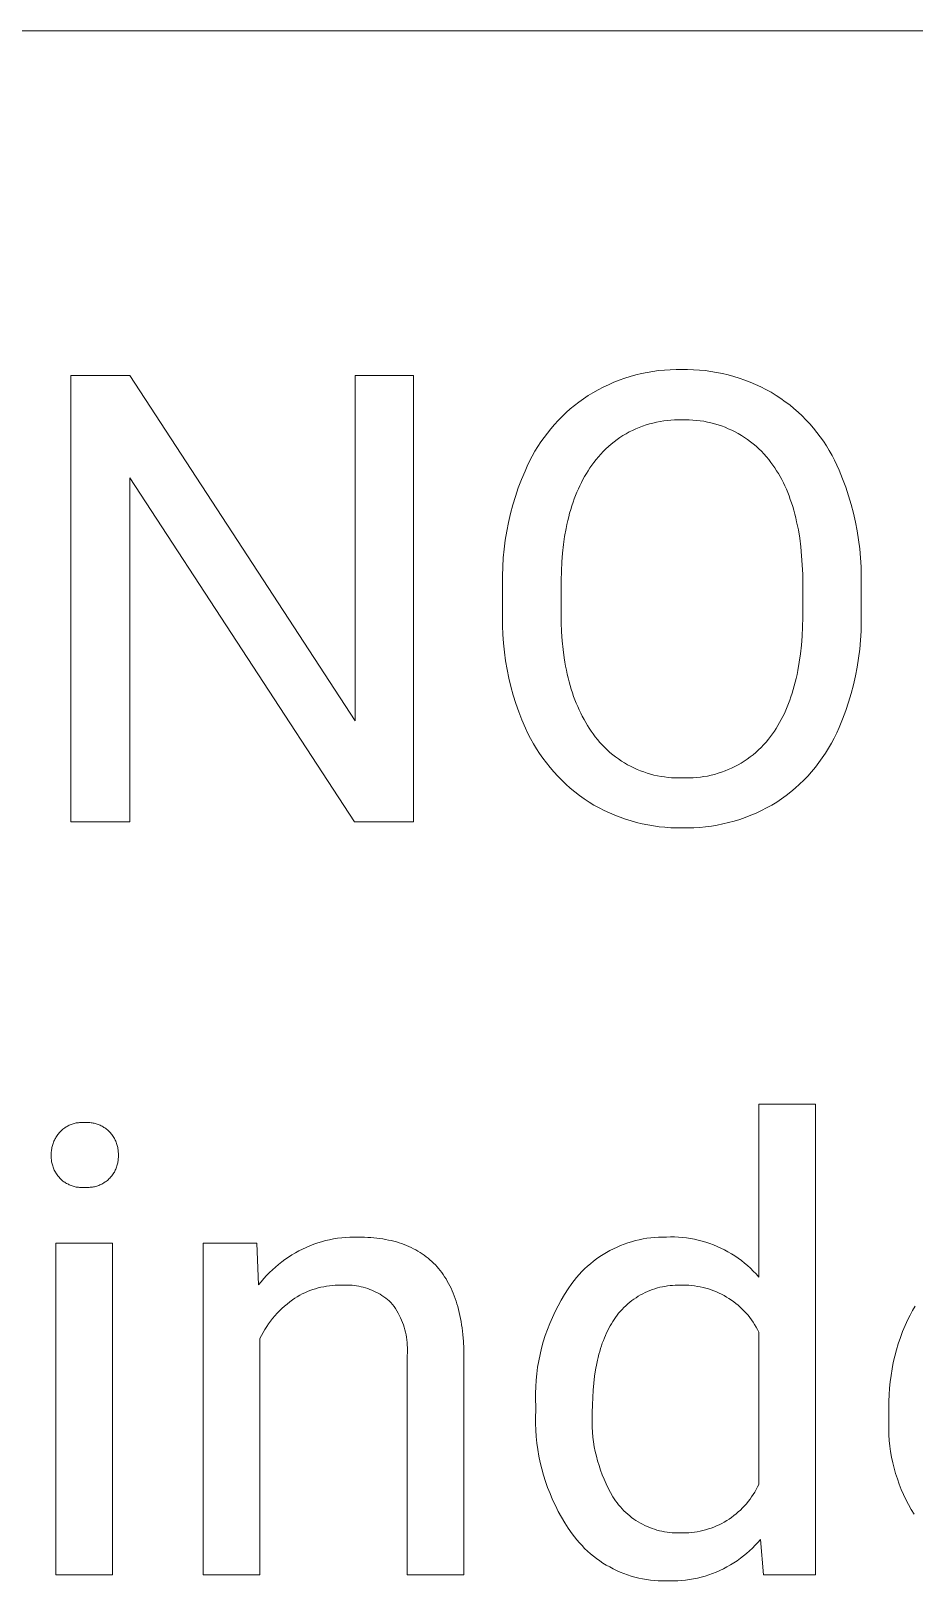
# Model space of a CAD drawing. Header units: millimetres. Extents: x -987 to 2591, y -102 to 2398.
# Drawn here: x 1548.2 to 1615.3, y 180.4 to 298.1 of the extents above; entities that cross this region are included whole.
import ezdxf

# ---------------------------------------------------------------- set-up
doc = ezdxf.new("R2010")
doc.units = ezdxf.units.MM
doc.header["$MEASUREMENT"] = 0
doc.layers.add('Domyślny', color=7, linetype='Continuous', true_color=0x000000)

msp = doc.modelspace()

# ---------------------------------------------------------------- linework, layer by layer
at = {"layer": 'Domyślny', "color": 18, "lineweight": 15, "true_color": 0x000000}
for p, q in [((2587.3, 298.15), (1238.65, 298.15)), ((1551.21, 238.1), (1551.21, 271.98)), ((1551.21, 271.98), (1555.7, 271.98)), ((1555.7, 271.98), (1572.81, 245.76)), ((1572.81, 245.76), (1572.81, 271.98)), ((1572.81, 271.98), (1577.25, 271.98)), ((1577.25, 271.98), (1577.25, 238.1)), ((1593.28, 271.78), (1593.7, 271.91)), ((1593.7, 271.91), (1594.13, 272.03)), ((1594.13, 272.03), (1594.56, 272.13)), ((1594.56, 272.13), (1594.99, 272.22)), ((1594.99, 272.22), (1595.42, 272.3)), ((1595.42, 272.3), (1595.86, 272.36)), ((1595.86, 272.36), (1596.3, 272.4)), ((1596.3, 272.4), (1596.74, 272.43)), ((1596.74, 272.43), (1597.18, 272.45)), ((1597.18, 272.45), (1597.62, 272.45)), ((1597.62, 272.45), (1598.06, 272.45)), ((1598.06, 272.45), (1598.51, 272.43)), ((1598.51, 272.43), (1598.95, 272.4)), ((1598.95, 272.4), (1599.39, 272.36)), ((1599.39, 272.36), (1599.83, 272.3)), ((1599.83, 272.3), (1600.26, 272.22)), ((1600.26, 272.22), (1600.7, 272.14)), ((1600.7, 272.14), (1601.13, 272.03)), ((1601.13, 272.03), (1601.56, 271.92)), ((1601.56, 271.92), (1601.98, 271.78)), ((1590.87, 270.68), (1591.26, 270.9)), ((1591.26, 270.9), (1591.65, 271.1)), ((1591.65, 271.1), (1592.05, 271.29)), ((1592.05, 271.29), (1592.46, 271.47)), ((1592.46, 271.47), (1592.87, 271.63)), ((1592.87, 271.63), (1593.28, 271.78)), ((1601.98, 271.78), (1602.4, 271.64)), ((1602.4, 271.64), (1602.81, 271.48)), ((1602.81, 271.48), (1603.22, 271.31)), ((1603.22, 271.31), (1603.62, 271.12)), ((1603.62, 271.12), (1604.01, 270.92)), ((1604.01, 270.92), (1604.4, 270.71)), ((1589.15, 269.45), (1589.47, 269.72)), ((1589.47, 269.72), (1589.81, 269.97)), ((1589.81, 269.97), (1590.15, 270.22)), ((1590.15, 270.22), (1590.5, 270.46)), ((1590.5, 270.46), (1590.87, 270.68)), ((1604.4, 270.71), (1604.78, 270.48)), ((1604.78, 270.48), (1605.13, 270.25)), ((1605.13, 270.25), (1605.47, 270)), ((1605.47, 270), (1605.81, 269.75)), ((1605.81, 269.75), (1606.13, 269.48)), ((1587.95, 268.27), (1588.23, 268.58)), ((1588.23, 268.58), (1588.53, 268.88)), ((1588.53, 268.88), (1588.84, 269.17)), ((1588.84, 269.17), (1589.15, 269.45)), ((1595.43, 268.38), (1595.17, 268.31)), ((1595.7, 268.45), (1595.43, 268.38)), ((1595.97, 268.5), (1595.7, 268.45)), ((1596.25, 268.54), (1595.97, 268.5)), ((1596.52, 268.57), (1596.25, 268.54)), ((1596.79, 268.6), (1596.52, 268.57)), ((1597.07, 268.61), (1596.79, 268.6)), ((1597.35, 268.61), (1597.07, 268.61)), ((1597.62, 268.61), (1597.35, 268.61)), ((1597.9, 268.62), (1597.62, 268.61)), ((1598.18, 268.61), (1597.9, 268.62)), ((1598.46, 268.6), (1598.18, 268.61)), ((1598.73, 268.58), (1598.46, 268.6)), ((1599.01, 268.55), (1598.73, 268.58)), ((1599.29, 268.51), (1599.01, 268.55)), ((1599.56, 268.45), (1599.29, 268.51)), ((1599.83, 268.39), (1599.56, 268.45)), ((1600.1, 268.32), (1599.83, 268.39)), ((1606.13, 269.48), (1606.45, 269.21)), ((1606.45, 269.21), (1606.75, 268.92)), ((1606.75, 268.92), (1607.05, 268.62)), ((1607.05, 268.62), (1607.33, 268.31)), ((1586.91, 266.94), (1587.16, 267.29)), ((1587.16, 267.29), (1587.41, 267.62)), ((1587.41, 267.62), (1587.67, 267.95)), ((1587.67, 267.95), (1587.95, 268.27)), ((1592.92, 267.28), (1592.7, 267.12)), ((1593.15, 267.43), (1592.92, 267.28)), ((1593.39, 267.57), (1593.15, 267.43)), ((1593.63, 267.7), (1593.39, 267.57)), ((1593.88, 267.82), (1593.63, 267.7)), ((1594.13, 267.94), (1593.88, 267.82)), ((1594.38, 268.05), (1594.13, 267.94)), ((1594.64, 268.14), (1594.38, 268.05)), ((1594.9, 268.23), (1594.64, 268.14)), ((1595.17, 268.31), (1594.9, 268.23)), ((1600.37, 268.25), (1600.1, 268.32)), ((1600.63, 268.16), (1600.37, 268.25)), ((1600.9, 268.06), (1600.63, 268.16)), ((1601.15, 267.95), (1600.9, 268.06)), ((1601.41, 267.84), (1601.15, 267.95)), ((1601.66, 267.71), (1601.41, 267.84)), ((1601.9, 267.58), (1601.66, 267.71)), ((1602.14, 267.44), (1601.9, 267.58)), ((1602.38, 267.29), (1602.14, 267.44)), ((1602.61, 267.13), (1602.38, 267.29)), ((1607.33, 268.31), (1607.61, 268)), ((1607.61, 268), (1607.87, 267.67)), ((1607.87, 267.67), (1608.13, 267.34)), ((1608.13, 267.34), (1608.37, 266.99)), ((1586.26, 265.86), (1586.46, 266.23)), ((1586.46, 266.23), (1586.68, 266.59)), ((1586.68, 266.59), (1586.91, 266.94)), ((1591.46, 266.02), (1591.28, 265.81)), ((1591.65, 266.22), (1591.46, 266.02)), ((1591.85, 266.42), (1591.65, 266.22)), ((1592.05, 266.6), (1591.85, 266.42)), ((1592.26, 266.78), (1592.05, 266.6)), ((1592.47, 266.95), (1592.26, 266.78)), ((1592.7, 267.12), (1592.47, 266.95)), ((1602.83, 266.96), (1602.61, 267.13)), ((1603.05, 266.79), (1602.83, 266.96)), ((1603.26, 266.61), (1603.05, 266.79)), ((1603.47, 266.42), (1603.26, 266.61)), ((1603.66, 266.23), (1603.47, 266.42)), ((1603.86, 266.03), (1603.66, 266.23)), ((1604.04, 265.82), (1603.86, 266.03)), ((1608.37, 266.99), (1608.6, 266.64)), ((1608.6, 266.64), (1608.82, 266.28)), ((1608.82, 266.28), (1609.03, 265.92)), ((1585.71, 264.73), (1585.88, 265.11)), ((1585.88, 265.11), (1586.06, 265.49)), ((1586.06, 265.49), (1586.26, 265.86)), ((1590.64, 264.97), (1590.5, 264.76)), ((1590.79, 265.18), (1590.64, 264.97)), ((1590.94, 265.38), (1590.79, 265.18)), ((1591.11, 265.6), (1590.94, 265.38)), ((1591.28, 265.81), (1591.11, 265.6)), ((1604.22, 265.6), (1604.04, 265.82)), ((1604.39, 265.38), (1604.22, 265.6)), ((1604.54, 265.18), (1604.39, 265.38)), ((1604.68, 264.97), (1604.54, 265.18)), ((1604.82, 264.76), (1604.68, 264.97)), ((1609.03, 265.92), (1609.22, 265.55)), ((1609.22, 265.55), (1609.4, 265.17)), ((1609.4, 265.17), (1609.57, 264.79)), ((1572.76, 238.1), (1555.7, 264.21)), ((1555.7, 264.21), (1555.7, 238.1)), ((1585.2, 263.46), (1585.45, 264.1)), ((1585.45, 264.1), (1585.71, 264.73)), ((1589.99, 263.86), (1589.87, 263.62)), ((1590.11, 264.09), (1589.99, 263.86)), ((1590.24, 264.32), (1590.11, 264.09)), ((1590.37, 264.54), (1590.24, 264.32)), ((1590.5, 264.76), (1590.37, 264.54)), ((1604.95, 264.54), (1604.82, 264.76)), ((1605.08, 264.31), (1604.95, 264.54)), ((1605.21, 264.08), (1605.08, 264.31)), ((1605.33, 263.84), (1605.21, 264.08)), ((1605.44, 263.6), (1605.33, 263.84)), ((1609.57, 264.79), (1609.83, 264.15)), ((1609.83, 264.15), (1610.07, 263.51)), ((1584.79, 262.16), (1584.99, 262.81)), ((1584.99, 262.81), (1585.2, 263.46)), ((1589.45, 262.62), (1589.36, 262.36)), ((1589.55, 262.88), (1589.45, 262.62)), ((1589.65, 263.13), (1589.55, 262.88)), ((1589.76, 263.38), (1589.65, 263.13)), ((1589.87, 263.62), (1589.76, 263.38)), ((1605.56, 263.35), (1605.44, 263.6)), ((1605.66, 263.1), (1605.56, 263.35)), ((1605.76, 262.84), (1605.66, 263.1)), ((1605.86, 262.58), (1605.76, 262.84)), ((1605.95, 262.31), (1605.86, 262.58)), ((1610.07, 263.51), (1610.28, 262.85)), ((1610.28, 262.85), (1610.48, 262.2)), ((1584.46, 260.83), (1584.61, 261.5)), ((1584.61, 261.5), (1584.79, 262.16)), ((1589.1, 261.54), (1589.03, 261.26)), ((1589.18, 261.82), (1589.1, 261.54)), ((1589.27, 262.09), (1589.18, 261.82)), ((1589.36, 262.36), (1589.27, 262.09)), ((1606.04, 262.03), (1605.95, 262.31)), ((1606.12, 261.75), (1606.04, 262.03)), ((1606.2, 261.46), (1606.12, 261.75)), ((1606.27, 261.17), (1606.2, 261.46)), ((1610.48, 262.2), (1610.65, 261.53)), ((1610.65, 261.53), (1610.81, 260.86)), ((1584.21, 259.49), (1584.32, 260.16)), ((1584.32, 260.16), (1584.46, 260.83)), ((1588.83, 260.38), (1588.72, 259.77)), ((1588.89, 260.68), (1588.83, 260.38)), ((1588.96, 260.97), (1588.89, 260.68)), ((1589.03, 261.26), (1588.96, 260.97)), ((1606.34, 260.87), (1606.27, 261.17)), ((1606.41, 260.57), (1606.34, 260.87)), ((1606.47, 260.26), (1606.41, 260.57)), ((1606.57, 259.63), (1606.47, 260.26)), ((1610.81, 260.86), (1610.94, 260.19)), ((1610.94, 260.19), (1611.04, 259.51)), ((1584.13, 258.81), (1584.21, 259.49)), ((1588.63, 259.15), (1588.56, 258.5)), ((1588.72, 259.77), (1588.63, 259.15)), ((1606.66, 258.97), (1606.57, 259.63)), ((1606.72, 258.3), (1606.66, 258.97)), ((1611.04, 259.51), (1611.13, 258.83)), ((1584.02, 257.45), (1584.06, 258.13)), ((1584.06, 258.13), (1584.13, 258.81)), ((1588.5, 257.83), (1588.47, 257.14)), ((1588.56, 258.5), (1588.5, 257.83)), ((1606.77, 257.6), (1606.72, 258.3)), ((1611.13, 258.83), (1611.19, 258.15)), ((1611.19, 258.15), (1611.24, 257.46)), ((1584, 256.77), (1584.02, 257.45)), ((1584, 256.09), (1584, 256.77)), ((1588.47, 257.14), (1588.45, 256.43)), ((1606.8, 256.88), (1606.77, 257.6)), ((1606.81, 256.14), (1606.8, 256.88)), ((1611.24, 257.46), (1611.25, 256.77)), ((1611.25, 256.77), (1611.25, 256.09)), ((1584, 253.65), (1584, 256.09)), ((1588.45, 256.43), (1588.45, 253.94)), ((1606.81, 253.62), (1606.81, 256.14)), ((1611.25, 256.09), (1611.25, 253.94)), ((1584.01, 252.98), (1584, 253.65)), ((1588.45, 253.94), (1588.46, 253.22)), ((1588.46, 253.22), (1588.49, 252.52)), ((1606.79, 252.9), (1606.81, 253.62)), ((1611.25, 253.26), (1611.24, 252.57)), ((1611.25, 253.94), (1611.25, 253.26)), ((1584.03, 252.31), (1584.01, 252.98)), ((1584.08, 251.65), (1584.03, 252.31)), ((1588.49, 252.52), (1588.53, 251.84)), ((1606.7, 251.51), (1606.75, 252.19)), ((1606.75, 252.19), (1606.79, 252.9)), ((1611.2, 251.89), (1611.13, 251.21)), ((1611.24, 252.57), (1611.2, 251.89)), ((1584.15, 250.98), (1584.08, 251.65)), ((1584.24, 250.32), (1584.15, 250.98)), ((1588.53, 251.84), (1588.6, 251.18)), ((1588.6, 251.18), (1588.69, 250.54)), ((1606.54, 250.21), (1606.63, 250.85)), ((1606.63, 250.85), (1606.7, 251.51)), ((1611.13, 251.21), (1611.05, 250.53)), ((1584.35, 249.66), (1584.24, 250.32)), ((1584.49, 249.01), (1584.35, 249.66)), ((1588.69, 250.54), (1588.74, 250.23)), ((1588.74, 250.23), (1588.79, 249.92)), ((1588.79, 249.92), (1588.85, 249.61)), ((1588.85, 249.61), (1588.91, 249.31)), ((1606.37, 249.29), (1606.43, 249.59)), ((1606.43, 249.59), (1606.54, 250.21)), ((1610.94, 249.85), (1610.81, 249.18)), ((1611.05, 250.53), (1610.94, 249.85)), ((1584.64, 248.36), (1584.49, 249.01)), ((1584.82, 247.72), (1584.64, 248.36)), ((1588.91, 249.31), (1588.98, 249.02)), ((1588.98, 249.02), (1589.06, 248.73)), ((1589.06, 248.73), (1589.14, 248.45)), ((1589.14, 248.45), (1589.22, 248.17)), ((1606.08, 248.14), (1606.16, 248.42)), ((1606.16, 248.42), (1606.24, 248.7)), ((1606.24, 248.7), (1606.31, 248.99)), ((1606.31, 248.99), (1606.37, 249.29)), ((1610.66, 248.51), (1610.48, 247.84)), ((1610.81, 249.18), (1610.66, 248.51)), ((1585.02, 247.08), (1584.82, 247.72)), ((1589.22, 248.17), (1589.31, 247.89)), ((1589.31, 247.89), (1589.4, 247.62)), ((1589.4, 247.62), (1589.5, 247.36)), ((1589.5, 247.36), (1589.6, 247.1)), ((1605.72, 247.07), (1605.82, 247.33)), ((1605.82, 247.33), (1605.91, 247.59)), ((1605.91, 247.59), (1606, 247.86)), ((1606, 247.86), (1606.08, 248.14)), ((1610.29, 247.19), (1610.07, 246.54)), ((1610.48, 247.84), (1610.29, 247.19)), ((1585.24, 246.45), (1585.02, 247.08)), ((1585.48, 245.83), (1585.24, 246.45)), ((1589.6, 247.1), (1589.71, 246.85)), ((1589.71, 246.85), (1589.82, 246.6)), ((1589.82, 246.6), (1589.94, 246.35)), ((1589.94, 246.35), (1590.06, 246.11)), ((1590.06, 246.11), (1590.19, 245.87)), ((1605.17, 245.86), (1605.29, 246.09)), ((1605.29, 246.09), (1605.41, 246.33)), ((1605.41, 246.33), (1605.52, 246.57)), ((1605.52, 246.57), (1605.62, 246.82)), ((1605.62, 246.82), (1605.72, 247.07)), ((1610.07, 246.54), (1609.83, 245.89)), ((1585.74, 245.21), (1585.48, 245.83)), ((1585.93, 244.81), (1585.74, 245.21)), ((1590.19, 245.87), (1590.32, 245.64)), ((1590.32, 245.64), (1590.45, 245.42)), ((1590.45, 245.42), (1590.59, 245.2)), ((1590.59, 245.2), (1590.74, 244.98)), ((1590.74, 244.98), (1590.89, 244.77)), ((1604.51, 244.78), (1604.65, 244.98)), ((1604.65, 244.98), (1604.79, 245.19)), ((1604.79, 245.19), (1604.92, 245.41)), ((1604.92, 245.41), (1605.05, 245.63)), ((1605.05, 245.63), (1605.17, 245.86)), ((1609.39, 244.86), (1609.2, 244.46)), ((1609.57, 245.26), (1609.39, 244.86)), ((1609.83, 245.89), (1609.57, 245.26)), ((1586.13, 244.42), (1585.93, 244.81)), ((1586.35, 244.03), (1586.13, 244.42)), ((1586.57, 243.65), (1586.35, 244.03)), ((1586.81, 243.28), (1586.57, 243.65)), ((1590.89, 244.77), (1591.05, 244.55)), ((1591.05, 244.55), (1591.22, 244.34)), ((1591.22, 244.34), (1591.39, 244.13)), ((1591.39, 244.13), (1591.58, 243.93)), ((1591.58, 243.93), (1591.76, 243.74)), ((1591.76, 243.74), (1591.96, 243.55)), ((1603.45, 243.56), (1603.64, 243.75)), ((1603.64, 243.75), (1603.83, 243.95)), ((1603.83, 243.95), (1604.02, 244.15)), ((1604.02, 244.15), (1604.2, 244.36)), ((1604.2, 244.36), (1604.36, 244.58)), ((1604.36, 244.58), (1604.51, 244.78)), ((1608.77, 243.69), (1608.54, 243.31)), ((1608.99, 244.07), (1608.77, 243.69)), ((1609.2, 244.46), (1608.99, 244.07)), ((1587.07, 242.92), (1586.81, 243.28)), ((1587.33, 242.57), (1587.07, 242.92)), ((1587.61, 242.22), (1587.33, 242.57)), ((1591.96, 243.55), (1592.16, 243.37)), ((1592.16, 243.37), (1592.37, 243.19)), ((1592.37, 243.19), (1592.58, 243.03)), ((1592.58, 243.03), (1592.8, 242.87)), ((1592.8, 242.87), (1593.03, 242.71)), ((1593.03, 242.71), (1593.26, 242.57)), ((1593.26, 242.57), (1593.49, 242.43)), ((1601.89, 242.42), (1602.13, 242.56)), ((1602.13, 242.56), (1602.36, 242.71)), ((1602.36, 242.71), (1602.59, 242.86)), ((1602.59, 242.86), (1602.81, 243.02)), ((1602.81, 243.02), (1603.03, 243.19)), ((1603.03, 243.19), (1603.24, 243.37)), ((1603.24, 243.37), (1603.45, 243.56)), ((1608.03, 242.59), (1607.76, 242.24)), ((1608.29, 242.95), (1608.03, 242.59)), ((1608.54, 243.31), (1608.29, 242.95)), ((1587.9, 241.89), (1587.61, 242.22)), ((1588.19, 241.57), (1587.9, 241.89)), ((1588.5, 241.25), (1588.19, 241.57)), ((1593.49, 242.43), (1593.73, 242.31)), ((1593.73, 242.31), (1593.97, 242.19)), ((1593.97, 242.19), (1594.22, 242.07)), ((1594.22, 242.07), (1594.47, 241.97)), ((1594.47, 241.97), (1594.73, 241.88)), ((1594.73, 241.88), (1594.98, 241.79)), ((1594.98, 241.79), (1595.24, 241.71)), ((1595.24, 241.71), (1595.5, 241.65)), ((1595.5, 241.65), (1595.77, 241.59)), ((1595.77, 241.59), (1596.04, 241.54)), ((1596.04, 241.54), (1596.3, 241.5)), ((1596.3, 241.5), (1596.57, 241.47)), ((1596.57, 241.47), (1596.84, 241.44)), ((1596.84, 241.44), (1597.11, 241.43)), ((1597.11, 241.43), (1597.39, 241.43)), ((1597.39, 241.43), (1597.66, 241.43)), ((1597.66, 241.43), (1597.93, 241.43)), ((1597.93, 241.43), (1598.21, 241.43)), ((1598.21, 241.43), (1598.48, 241.44)), ((1598.48, 241.44), (1598.76, 241.46)), ((1598.76, 241.46), (1599.03, 241.49)), ((1599.03, 241.49), (1599.3, 241.53)), ((1599.3, 241.53), (1599.57, 241.57)), ((1599.57, 241.57), (1599.84, 241.63)), ((1599.84, 241.63), (1600.11, 241.7)), ((1600.11, 241.7), (1600.38, 241.78)), ((1600.38, 241.78), (1600.64, 241.86)), ((1600.64, 241.86), (1600.9, 241.96)), ((1600.9, 241.96), (1601.15, 242.06)), ((1601.15, 242.06), (1601.4, 242.17)), ((1601.4, 242.17), (1601.65, 242.29)), ((1601.65, 242.29), (1601.89, 242.42)), ((1607.18, 241.57), (1606.88, 241.26)), ((1607.48, 241.9), (1607.18, 241.57)), ((1607.76, 242.24), (1607.48, 241.9)), ((1588.82, 240.95), (1588.5, 241.25)), ((1589.15, 240.65), (1588.82, 240.95)), ((1589.49, 240.37), (1589.15, 240.65)), ((1589.84, 240.1), (1589.49, 240.37)), ((1605.9, 240.37), (1605.55, 240.1)), ((1606.23, 240.65), (1605.9, 240.37)), ((1606.56, 240.95), (1606.23, 240.65)), ((1606.88, 241.26), (1606.56, 240.95)), ((1590.2, 239.85), (1589.84, 240.1)), ((1590.57, 239.6), (1590.2, 239.85)), ((1590.94, 239.37), (1590.57, 239.6)), ((1591.33, 239.16), (1590.94, 239.37)), ((1591.72, 238.96), (1591.33, 239.16)), ((1592.12, 238.78), (1591.72, 238.96)), ((1603.66, 238.95), (1603.26, 238.76)), ((1604.06, 239.15), (1603.66, 238.95)), ((1604.45, 239.36), (1604.06, 239.15)), ((1604.83, 239.59), (1604.45, 239.36)), ((1605.19, 239.84), (1604.83, 239.59)), ((1605.55, 240.1), (1605.19, 239.84)), ((1555.7, 238.1), (1551.21, 238.1)), ((1577.25, 238.1), (1572.76, 238.1)), ((1592.52, 238.6), (1592.12, 238.78)), ((1592.93, 238.44), (1592.52, 238.6)), ((1593.34, 238.3), (1592.93, 238.44)), ((1593.76, 238.17), (1593.34, 238.3)), ((1594.18, 238.05), (1593.76, 238.17)), ((1594.61, 237.95), (1594.18, 238.05)), ((1595.04, 237.86), (1594.61, 237.95)), ((1595.47, 237.78), (1595.04, 237.86)), ((1595.91, 237.72), (1595.47, 237.78)), ((1599.87, 237.77), (1599.43, 237.72)), ((1600.3, 237.85), (1599.87, 237.77)), ((1600.74, 237.93), (1600.3, 237.85)), ((1601.17, 238.04), (1600.74, 237.93)), ((1601.6, 238.15), (1601.17, 238.04)), ((1602.02, 238.28), (1601.6, 238.15)), ((1602.44, 238.43), (1602.02, 238.28)), ((1602.85, 238.59), (1602.44, 238.43)), ((1603.26, 238.76), (1602.85, 238.59)), ((1596.34, 237.68), (1595.91, 237.72)), ((1596.78, 237.65), (1596.34, 237.68)), ((1597.22, 237.63), (1596.78, 237.65)), ((1597.66, 237.63), (1597.22, 237.63)), ((1598.1, 237.63), (1597.66, 237.63)), ((1598.54, 237.65), (1598.1, 237.63)), ((1598.99, 237.67), (1598.54, 237.65)), ((1599.43, 237.72), (1598.99, 237.67)), ((1603.46, 203.53), (1603.46, 216.66)), ((1603.46, 216.66), (1607.76, 216.66)), ((1607.76, 216.66), (1607.76, 180.92)), ((1550.13, 214.21), (1550.18, 214.27)), ((1550.18, 214.27), (1550.22, 214.34)), ((1550.22, 214.34), (1550.28, 214.41)), ((1550.28, 214.41), (1550.33, 214.47)), ((1550.33, 214.47), (1550.38, 214.54)), ((1550.38, 214.54), (1550.44, 214.59)), ((1550.44, 214.59), (1550.5, 214.65)), ((1550.5, 214.65), (1550.56, 214.7)), ((1550.56, 214.7), (1550.62, 214.76)), ((1550.62, 214.76), (1550.68, 214.8)), ((1550.68, 214.8), (1550.75, 214.85)), ((1550.75, 214.85), (1550.81, 214.9)), ((1550.81, 214.9), (1550.88, 214.94)), ((1550.88, 214.94), (1550.95, 214.98)), ((1550.95, 214.98), (1551.02, 215.02)), ((1551.02, 215.02), (1551.1, 215.05)), ((1551.1, 215.05), (1551.17, 215.08)), ((1551.17, 215.08), (1551.24, 215.12)), ((1551.24, 215.12), (1551.32, 215.14)), ((1551.32, 215.14), (1551.39, 215.17)), ((1551.39, 215.17), (1551.47, 215.19)), ((1551.47, 215.19), (1551.55, 215.21)), ((1551.55, 215.21), (1551.63, 215.23)), ((1551.63, 215.23), (1551.71, 215.24)), ((1551.71, 215.24), (1551.79, 215.25)), ((1551.79, 215.25), (1551.87, 215.26)), ((1551.87, 215.26), (1551.95, 215.27)), ((1551.95, 215.27), (1552.03, 215.27)), ((1552.03, 215.27), (1552.11, 215.27)), ((1552.11, 215.27), (1552.19, 215.27)), ((1552.19, 215.27), (1552.27, 215.26)), ((1552.27, 215.26), (1552.35, 215.27)), ((1552.35, 215.27), (1552.43, 215.27)), ((1552.43, 215.27), (1552.51, 215.27)), ((1552.51, 215.27), (1552.59, 215.27)), ((1552.59, 215.27), (1552.67, 215.26)), ((1552.67, 215.26), (1552.75, 215.25)), ((1552.75, 215.25), (1552.83, 215.24)), ((1552.83, 215.24), (1552.91, 215.22)), ((1552.91, 215.22), (1552.99, 215.21)), ((1552.99, 215.21), (1553.07, 215.19)), ((1553.07, 215.19), (1553.15, 215.16)), ((1553.15, 215.16), (1553.22, 215.14)), ((1553.22, 215.14), (1553.3, 215.11)), ((1553.3, 215.11), (1553.38, 215.08)), ((1553.38, 215.08), (1553.45, 215.05)), ((1553.45, 215.05), (1553.52, 215.01)), ((1553.52, 215.01), (1553.6, 214.98)), ((1553.6, 214.98), (1553.67, 214.94)), ((1553.67, 214.94), (1553.73, 214.89)), ((1553.73, 214.89), (1553.8, 214.85)), ((1553.8, 214.85), (1553.87, 214.8)), ((1553.87, 214.8), (1553.93, 214.75)), ((1553.93, 214.75), (1554, 214.7)), ((1554, 214.7), (1554.06, 214.65)), ((1554.06, 214.65), (1554.12, 214.59)), ((1554.12, 214.59), (1554.17, 214.54)), ((1554.17, 214.54), (1554.23, 214.47)), ((1554.23, 214.47), (1554.28, 214.41)), ((1554.28, 214.41), (1554.33, 214.34)), ((1554.33, 214.34), (1554.38, 214.27)), ((1554.38, 214.27), (1554.43, 214.21)), ((1549.73, 213.02), (1549.74, 213.11)), ((1549.74, 213.11), (1549.75, 213.19)), ((1549.75, 213.19), (1549.77, 213.27)), ((1549.77, 213.27), (1549.78, 213.36)), ((1549.78, 213.36), (1549.8, 213.44)), ((1549.8, 213.44), (1549.82, 213.52)), ((1549.82, 213.52), (1549.84, 213.6)), ((1549.84, 213.6), (1549.87, 213.68)), ((1549.87, 213.68), (1549.9, 213.76)), ((1549.9, 213.76), (1549.93, 213.84)), ((1549.93, 213.84), (1549.97, 213.91)), ((1549.97, 213.91), (1550, 213.99)), ((1550, 213.99), (1550.04, 214.06)), ((1550.04, 214.06), (1550.08, 214.13)), ((1550.08, 214.13), (1550.13, 214.21)), ((1554.43, 214.21), (1554.47, 214.13)), ((1554.47, 214.13), (1554.52, 214.06)), ((1554.52, 214.06), (1554.55, 213.99)), ((1554.55, 213.99), (1554.59, 213.91)), ((1554.59, 213.91), (1554.63, 213.84)), ((1554.63, 213.84), (1554.66, 213.76)), ((1554.66, 213.76), (1554.69, 213.68)), ((1554.69, 213.68), (1554.71, 213.6)), ((1554.71, 213.6), (1554.74, 213.52)), ((1554.74, 213.52), (1554.76, 213.44)), ((1554.76, 213.44), (1554.78, 213.36)), ((1554.78, 213.36), (1554.79, 213.27)), ((1554.79, 213.27), (1554.81, 213.19)), ((1554.81, 213.19), (1554.82, 213.11)), ((1554.82, 213.11), (1554.82, 213.02)), ((1549.73, 212.94), (1549.73, 213.02)), ((1549.73, 212.86), (1549.73, 212.94)), ((1549.73, 212.77), (1549.73, 212.86)), ((1549.73, 212.69), (1549.73, 212.77)), ((1549.73, 212.61), (1549.73, 212.69)), ((1549.73, 212.52), (1549.73, 212.61)), ((1549.74, 212.44), (1549.73, 212.52)), ((1549.75, 212.36), (1549.74, 212.44)), ((1549.76, 212.28), (1549.75, 212.36)), ((1549.78, 212.2), (1549.76, 212.28)), ((1549.8, 212.12), (1549.78, 212.2)), ((1549.82, 212.04), (1549.8, 212.12)), ((1549.84, 211.96), (1549.82, 212.04)), ((1549.87, 211.88), (1549.84, 211.96)), ((1549.9, 211.8), (1549.87, 211.88)), ((1554.69, 211.88), (1554.66, 211.8)), ((1554.72, 211.96), (1554.69, 211.88)), ((1554.74, 212.04), (1554.72, 211.96)), ((1554.76, 212.12), (1554.74, 212.04)), ((1554.78, 212.2), (1554.76, 212.12)), ((1554.79, 212.28), (1554.78, 212.2)), ((1554.81, 212.36), (1554.79, 212.28)), ((1554.82, 212.44), (1554.81, 212.36)), ((1554.82, 213.02), (1554.83, 212.94)), ((1554.83, 212.61), (1554.82, 212.52)), ((1554.82, 212.52), (1554.82, 212.44)), ((1554.83, 212.94), (1554.83, 212.86)), ((1554.83, 212.86), (1554.83, 212.77)), ((1554.83, 212.77), (1554.83, 212.69)), ((1554.83, 212.69), (1554.83, 212.61)), ((1549.93, 211.72), (1549.9, 211.8)), ((1549.96, 211.65), (1549.93, 211.72)), ((1550, 211.57), (1549.96, 211.65)), ((1550.04, 211.5), (1550, 211.57)), ((1550.08, 211.43), (1550.04, 211.5)), ((1550.13, 211.36), (1550.08, 211.43)), ((1550.17, 211.29), (1550.13, 211.36)), ((1550.22, 211.22), (1550.17, 211.29)), ((1550.28, 211.16), (1550.22, 211.22)), ((1550.33, 211.1), (1550.28, 211.16)), ((1550.38, 211.03), (1550.33, 211.1)), ((1550.44, 210.98), (1550.38, 211.03)), ((1550.5, 210.92), (1550.44, 210.98)), ((1550.56, 210.87), (1550.5, 210.92)), ((1550.62, 210.82), (1550.56, 210.87)), ((1550.69, 210.77), (1550.62, 210.82)), ((1550.75, 210.73), (1550.69, 210.77)), ((1550.82, 210.68), (1550.75, 210.73)), ((1553.78, 210.72), (1553.71, 210.67)), ((1553.85, 210.77), (1553.78, 210.72)), ((1553.92, 210.81), (1553.85, 210.77)), ((1553.99, 210.87), (1553.92, 210.81)), ((1554.05, 210.92), (1553.99, 210.87)), ((1554.11, 210.98), (1554.05, 210.92)), ((1554.17, 211.03), (1554.11, 210.98)), ((1554.23, 211.1), (1554.17, 211.03)), ((1554.28, 211.16), (1554.23, 211.1)), ((1554.33, 211.22), (1554.28, 211.16)), ((1554.38, 211.29), (1554.33, 211.22)), ((1554.43, 211.36), (1554.38, 211.29)), ((1554.48, 211.43), (1554.43, 211.36)), ((1554.52, 211.5), (1554.48, 211.43)), ((1554.56, 211.57), (1554.52, 211.5)), ((1554.59, 211.65), (1554.56, 211.57)), ((1554.63, 211.72), (1554.59, 211.65)), ((1554.66, 211.8), (1554.63, 211.72)), ((1550.89, 210.64), (1550.82, 210.68)), ((1550.96, 210.6), (1550.89, 210.64)), ((1551.03, 210.57), (1550.96, 210.6)), ((1551.1, 210.53), (1551.03, 210.57)), ((1551.17, 210.5), (1551.1, 210.53)), ((1551.25, 210.47), (1551.17, 210.5)), ((1551.32, 210.45), (1551.25, 210.47)), ((1551.4, 210.42), (1551.32, 210.45)), ((1551.48, 210.4), (1551.4, 210.42)), ((1551.55, 210.38), (1551.48, 210.4)), ((1551.63, 210.36), (1551.55, 210.38)), ((1551.71, 210.35), (1551.63, 210.36)), ((1551.79, 210.34), (1551.71, 210.35)), ((1551.87, 210.33), (1551.79, 210.34)), ((1551.95, 210.33), (1551.87, 210.33)), ((1552.03, 210.32), (1551.95, 210.33)), ((1552.11, 210.32), (1552.03, 210.32)), ((1552.19, 210.33), (1552.11, 210.32)), ((1552.27, 210.33), (1552.19, 210.33)), ((1552.35, 210.33), (1552.27, 210.33)), ((1552.43, 210.32), (1552.35, 210.33)), ((1552.52, 210.33), (1552.43, 210.32)), ((1552.6, 210.33), (1552.52, 210.33)), ((1552.69, 210.34), (1552.6, 210.33)), ((1552.77, 210.34), (1552.69, 210.34)), ((1552.85, 210.36), (1552.77, 210.34)), ((1552.93, 210.37), (1552.85, 210.36)), ((1553.02, 210.39), (1552.93, 210.37)), ((1553.1, 210.41), (1553.02, 210.39)), ((1553.18, 210.43), (1553.1, 210.41)), ((1553.26, 210.46), (1553.18, 210.43)), ((1553.34, 210.49), (1553.26, 210.46)), ((1553.41, 210.52), (1553.34, 210.49)), ((1553.49, 210.56), (1553.41, 210.52)), ((1553.57, 210.59), (1553.49, 210.56)), ((1553.64, 210.63), (1553.57, 210.59)), ((1553.71, 210.67), (1553.64, 210.63)), ((1550.08, 180.92), (1550.08, 206.09)), ((1550.08, 206.09), (1554.38, 206.09)), ((1554.38, 206.09), (1554.38, 180.92)), ((1561.27, 180.92), (1561.27, 206.1)), ((1561.27, 206.1), (1565.34, 206.1)), ((1565.34, 206.1), (1565.48, 202.93)), ((1569.38, 205.91), (1569.67, 206.02)), ((1569.67, 206.02), (1569.97, 206.12)), ((1569.97, 206.12), (1570.26, 206.21)), ((1570.26, 206.21), (1570.56, 206.29)), ((1570.56, 206.29), (1570.87, 206.36)), ((1570.87, 206.36), (1571.17, 206.42)), ((1571.17, 206.42), (1571.48, 206.47)), ((1571.48, 206.47), (1571.79, 206.51)), ((1571.79, 206.51), (1572.09, 206.54)), ((1572.09, 206.54), (1572.4, 206.56)), ((1572.4, 206.56), (1572.72, 206.56)), ((1572.72, 206.56), (1573.03, 206.56)), ((1573.03, 206.56), (1573.27, 206.56)), ((1573.27, 206.56), (1573.52, 206.55)), ((1573.52, 206.55), (1573.76, 206.54)), ((1573.76, 206.54), (1573.99, 206.53)), ((1573.99, 206.53), (1574.23, 206.51)), ((1574.23, 206.51), (1574.45, 206.48)), ((1574.45, 206.48), (1574.68, 206.45)), ((1574.68, 206.45), (1574.9, 206.42)), ((1574.9, 206.42), (1575.11, 206.38)), ((1575.11, 206.38), (1575.33, 206.34)), ((1575.33, 206.34), (1575.54, 206.29)), ((1575.54, 206.29), (1575.74, 206.24)), ((1575.74, 206.24), (1575.94, 206.19)), ((1575.94, 206.19), (1576.14, 206.13)), ((1576.14, 206.13), (1576.33, 206.07)), ((1576.33, 206.07), (1576.52, 206)), ((1576.52, 206), (1576.71, 205.93)), ((1592.97, 205.92), (1593.25, 206.03)), ((1593.25, 206.03), (1593.53, 206.12)), ((1593.53, 206.12), (1593.81, 206.21)), ((1593.81, 206.21), (1594.1, 206.29)), ((1594.1, 206.29), (1594.39, 206.36)), ((1594.39, 206.36), (1594.68, 206.42)), ((1594.68, 206.42), (1594.97, 206.47)), ((1594.97, 206.47), (1595.27, 206.51)), ((1595.27, 206.51), (1595.56, 206.53)), ((1595.56, 206.53), (1595.86, 206.55)), ((1595.86, 206.55), (1596.16, 206.56)), ((1596.16, 206.56), (1596.46, 206.56)), ((1596.46, 206.56), (1596.76, 206.57)), ((1596.76, 206.57), (1597.06, 206.57)), ((1597.06, 206.57), (1597.37, 206.55)), ((1597.37, 206.55), (1597.67, 206.53)), ((1597.67, 206.53), (1597.97, 206.5)), ((1597.97, 206.5), (1598.27, 206.45)), ((1598.27, 206.45), (1598.57, 206.4)), ((1598.57, 206.4), (1598.87, 206.33)), ((1598.87, 206.33), (1599.16, 206.26)), ((1599.16, 206.26), (1599.45, 206.17)), ((1599.45, 206.17), (1599.74, 206.08)), ((1599.74, 206.08), (1600.03, 205.97)), ((1567.23, 204.68), (1567.48, 204.87)), ((1567.48, 204.87), (1567.74, 205.04)), ((1567.74, 205.04), (1568, 205.21)), ((1568, 205.21), (1568.27, 205.37)), ((1568.27, 205.37), (1568.54, 205.52)), ((1568.54, 205.52), (1568.82, 205.65)), ((1568.82, 205.65), (1569.1, 205.78)), ((1569.1, 205.78), (1569.38, 205.91)), ((1576.71, 205.93), (1576.89, 205.85)), ((1576.89, 205.85), (1577.07, 205.77)), ((1577.07, 205.77), (1577.24, 205.68)), ((1577.24, 205.68), (1577.41, 205.59)), ((1577.41, 205.59), (1577.58, 205.5)), ((1577.58, 205.5), (1577.74, 205.4)), ((1577.74, 205.4), (1577.9, 205.29)), ((1577.9, 205.29), (1578.05, 205.19)), ((1578.05, 205.19), (1578.2, 205.07)), ((1578.2, 205.07), (1578.35, 204.96)), ((1578.35, 204.96), (1578.49, 204.84)), ((1578.49, 204.84), (1578.63, 204.71)), ((1590.92, 204.73), (1591.15, 204.91)), ((1591.15, 204.91), (1591.4, 205.08)), ((1591.4, 205.08), (1591.65, 205.24)), ((1591.65, 205.24), (1591.9, 205.4)), ((1591.9, 205.4), (1592.16, 205.54)), ((1592.16, 205.54), (1592.43, 205.68)), ((1592.43, 205.68), (1592.7, 205.8)), ((1592.7, 205.8), (1592.97, 205.92)), ((1600.03, 205.97), (1600.31, 205.85)), ((1600.31, 205.85), (1600.58, 205.73)), ((1600.58, 205.73), (1600.86, 205.59)), ((1600.86, 205.59), (1601.12, 205.45)), ((1601.12, 205.45), (1601.39, 205.3)), ((1601.39, 205.3), (1601.64, 205.13)), ((1601.64, 205.13), (1601.89, 204.96)), ((1601.89, 204.96), (1602.14, 204.78)), ((1565.88, 203.41), (1566.08, 203.64)), ((1566.08, 203.64), (1566.3, 203.86)), ((1566.3, 203.86), (1566.52, 204.08)), ((1566.52, 204.08), (1566.75, 204.29)), ((1566.75, 204.29), (1566.99, 204.49)), ((1566.99, 204.49), (1567.23, 204.68)), ((1578.63, 204.71), (1578.77, 204.58)), ((1578.77, 204.58), (1578.9, 204.45)), ((1578.9, 204.45), (1579.03, 204.31)), ((1579.03, 204.31), (1579.15, 204.17)), ((1579.15, 204.17), (1579.27, 204.02)), ((1579.27, 204.02), (1579.38, 203.87)), ((1579.38, 203.87), (1579.5, 203.71)), ((1579.5, 203.71), (1579.6, 203.55)), ((1589.63, 203.5), (1589.83, 203.72)), ((1589.83, 203.72), (1590.03, 203.94)), ((1590.03, 203.94), (1590.24, 204.15)), ((1590.24, 204.15), (1590.46, 204.35)), ((1590.46, 204.35), (1590.68, 204.54)), ((1590.68, 204.54), (1590.92, 204.73)), ((1602.14, 204.78), (1602.38, 204.59)), ((1602.38, 204.59), (1602.61, 204.4)), ((1602.61, 204.4), (1602.83, 204.19)), ((1602.83, 204.19), (1603.05, 203.98)), ((1603.05, 203.98), (1603.26, 203.76)), ((1603.26, 203.76), (1603.46, 203.53)), ((1565.48, 202.93), (1565.68, 203.17)), ((1565.68, 203.17), (1565.88, 203.41)), ((1569.38, 202.5), (1569.18, 202.42)), ((1569.59, 202.57), (1569.38, 202.5)), ((1569.79, 202.64), (1569.59, 202.57)), ((1570, 202.7), (1569.79, 202.64)), ((1570.21, 202.75), (1570, 202.7)), ((1570.42, 202.79), (1570.21, 202.75)), ((1570.64, 202.83), (1570.42, 202.79)), ((1570.85, 202.86), (1570.64, 202.83)), ((1571.07, 202.88), (1570.85, 202.86)), ((1571.28, 202.9), (1571.07, 202.88)), ((1571.5, 202.9), (1571.28, 202.9)), ((1571.72, 202.9), (1571.5, 202.9)), ((1571.89, 202.91), (1571.72, 202.9)), ((1572.06, 202.92), (1571.89, 202.91)), ((1572.23, 202.92), (1572.06, 202.92)), ((1572.41, 202.91), (1572.23, 202.92)), ((1572.58, 202.9), (1572.41, 202.91)), ((1572.75, 202.88), (1572.58, 202.9)), ((1572.92, 202.86), (1572.75, 202.88)), ((1573.09, 202.83), (1572.92, 202.86)), ((1573.26, 202.79), (1573.09, 202.83)), ((1573.43, 202.75), (1573.26, 202.79)), ((1573.59, 202.7), (1573.43, 202.75)), ((1573.76, 202.65), (1573.59, 202.7)), ((1573.92, 202.59), (1573.76, 202.65)), ((1574.08, 202.53), (1573.92, 202.59)), ((1574.24, 202.46), (1574.08, 202.53)), ((1574.39, 202.38), (1574.24, 202.46)), ((1579.6, 203.55), (1579.71, 203.39)), ((1579.71, 203.39), (1579.81, 203.22)), ((1579.81, 203.22), (1579.91, 203.04)), ((1579.91, 203.04), (1580, 202.86)), ((1580, 202.86), (1580.09, 202.68)), ((1580.09, 202.68), (1580.17, 202.49)), ((1580.17, 202.49), (1580.25, 202.3)), ((1588.71, 202.21), (1588.98, 202.63)), ((1588.98, 202.63), (1589.26, 203.03)), ((1589.26, 203.03), (1589.44, 203.27)), ((1589.44, 203.27), (1589.63, 203.5)), ((1595.19, 202.51), (1595.01, 202.43)), ((1595.38, 202.58), (1595.19, 202.51)), ((1595.57, 202.64), (1595.38, 202.58)), ((1595.76, 202.7), (1595.57, 202.64)), ((1595.95, 202.75), (1595.76, 202.7)), ((1596.14, 202.79), (1595.95, 202.75)), ((1596.33, 202.82), (1596.14, 202.79)), ((1596.53, 202.85), (1596.33, 202.82)), ((1596.73, 202.88), (1596.53, 202.85)), ((1596.92, 202.89), (1596.73, 202.88)), ((1597.12, 202.9), (1596.92, 202.89)), ((1597.32, 202.91), (1597.12, 202.9)), ((1597.52, 202.9), (1597.32, 202.91)), ((1597.73, 202.91), (1597.52, 202.9)), ((1597.95, 202.9), (1597.73, 202.91)), ((1598.16, 202.9), (1597.95, 202.9)), ((1598.38, 202.88), (1598.16, 202.9)), ((1598.59, 202.85), (1598.38, 202.88)), ((1598.8, 202.82), (1598.59, 202.85)), ((1599.02, 202.78), (1598.8, 202.82)), ((1599.23, 202.74), (1599.02, 202.78)), ((1599.44, 202.68), (1599.23, 202.74)), ((1599.64, 202.62), (1599.44, 202.68)), ((1599.85, 202.56), (1599.64, 202.62)), ((1600.05, 202.48), (1599.85, 202.56)), ((1600.25, 202.4), (1600.05, 202.48)), ((1567.44, 201.31), (1567.25, 201.14)), ((1567.64, 201.48), (1567.44, 201.31)), ((1567.84, 201.64), (1567.64, 201.48)), ((1568.05, 201.8), (1567.84, 201.64)), ((1568.23, 201.92), (1568.05, 201.8)), ((1568.41, 202.03), (1568.23, 201.92)), ((1568.6, 202.14), (1568.41, 202.03)), ((1568.79, 202.24), (1568.6, 202.14)), ((1568.98, 202.33), (1568.79, 202.24)), ((1569.18, 202.42), (1568.98, 202.33)), ((1574.55, 202.3), (1574.39, 202.38)), ((1574.7, 202.22), (1574.55, 202.3)), ((1574.84, 202.13), (1574.7, 202.22)), ((1574.99, 202.03), (1574.84, 202.13)), ((1575.13, 201.93), (1574.99, 202.03)), ((1575.26, 201.83), (1575.13, 201.93)), ((1575.4, 201.72), (1575.26, 201.83)), ((1575.53, 201.6), (1575.4, 201.72)), ((1575.65, 201.45), (1575.53, 201.6)), ((1575.76, 201.29), (1575.65, 201.45)), ((1575.87, 201.13), (1575.76, 201.29)), ((1580.25, 202.3), (1580.33, 202.11)), ((1580.33, 202.11), (1580.4, 201.91)), ((1580.4, 201.91), (1580.47, 201.7)), ((1580.47, 201.7), (1580.54, 201.49)), ((1580.54, 201.49), (1580.6, 201.28)), ((1580.6, 201.28), (1580.66, 201.06)), ((1588, 200.91), (1588.22, 201.35)), ((1588.22, 201.35), (1588.46, 201.78)), ((1588.46, 201.78), (1588.71, 202.21)), ((1593.36, 201.35), (1593.22, 201.22)), ((1593.51, 201.49), (1593.36, 201.35)), ((1593.66, 201.61), (1593.51, 201.49)), ((1593.82, 201.74), (1593.66, 201.61)), ((1593.98, 201.85), (1593.82, 201.74)), ((1594.14, 201.96), (1593.98, 201.85)), ((1594.31, 202.07), (1594.14, 201.96)), ((1594.48, 202.17), (1594.31, 202.07)), ((1594.65, 202.26), (1594.48, 202.17)), ((1594.83, 202.35), (1594.65, 202.26)), ((1595.01, 202.43), (1594.83, 202.35)), ((1600.45, 202.31), (1600.25, 202.4)), ((1600.64, 202.22), (1600.45, 202.31)), ((1600.83, 202.12), (1600.64, 202.22)), ((1601.02, 202.01), (1600.83, 202.12)), ((1601.2, 201.9), (1601.02, 202.01)), ((1601.38, 201.78), (1601.2, 201.9)), ((1601.56, 201.65), (1601.38, 201.78)), ((1601.73, 201.52), (1601.56, 201.65)), ((1601.89, 201.38), (1601.73, 201.52)), ((1602.05, 201.24), (1601.89, 201.38)), ((1615.14, 200.98), (1615.33, 201.32)), ((1566.39, 200.18), (1566.23, 199.98)), ((1566.54, 200.39), (1566.39, 200.18)), ((1566.71, 200.58), (1566.54, 200.39)), ((1566.88, 200.78), (1566.71, 200.58)), ((1567.06, 200.96), (1566.88, 200.78)), ((1567.25, 201.14), (1567.06, 200.96)), ((1575.97, 200.96), (1575.87, 201.13)), ((1576.07, 200.79), (1575.97, 200.96)), ((1576.16, 200.62), (1576.07, 200.79)), ((1576.25, 200.44), (1576.16, 200.62)), ((1576.33, 200.26), (1576.25, 200.44)), ((1576.4, 200.08), (1576.33, 200.26)), ((1580.66, 201.06), (1580.71, 200.84)), ((1580.71, 200.84), (1580.76, 200.61)), ((1580.76, 200.61), (1580.81, 200.38)), ((1580.81, 200.38), (1580.85, 200.15)), ((1580.85, 200.15), (1580.89, 199.91)), ((1587.59, 200.01), (1587.79, 200.46)), ((1587.79, 200.46), (1588, 200.91)), ((1592.37, 200.15), (1592.27, 199.98)), ((1592.48, 200.31), (1592.37, 200.15)), ((1592.58, 200.46), (1592.48, 200.31)), ((1592.7, 200.62), (1592.58, 200.46)), ((1592.82, 200.78), (1592.7, 200.62)), ((1592.95, 200.93), (1592.82, 200.78)), ((1593.08, 201.07), (1592.95, 200.93)), ((1593.22, 201.22), (1593.08, 201.07)), ((1602.21, 201.09), (1602.05, 201.24)), ((1602.36, 200.94), (1602.21, 201.09)), ((1602.51, 200.78), (1602.36, 200.94)), ((1602.65, 200.62), (1602.51, 200.78)), ((1602.78, 200.45), (1602.65, 200.62)), ((1602.91, 200.28), (1602.78, 200.45)), ((1603.03, 200.1), (1602.91, 200.28)), ((1603.15, 199.92), (1603.03, 200.1)), ((1614.58, 199.85), (1614.78, 200.3)), ((1614.78, 200.3), (1614.95, 200.64)), ((1614.95, 200.64), (1615.14, 200.98)), ((1565.7, 199.1), (1565.58, 198.86)), ((1565.82, 199.32), (1565.7, 199.1)), ((1565.95, 199.54), (1565.82, 199.32)), ((1566.09, 199.76), (1565.95, 199.54)), ((1566.23, 199.98), (1566.09, 199.76)), ((1576.47, 199.9), (1576.4, 200.08)), ((1576.53, 199.71), (1576.47, 199.9)), ((1576.59, 199.52), (1576.53, 199.71)), ((1576.63, 199.33), (1576.59, 199.52)), ((1576.68, 199.14), (1576.63, 199.33)), ((1576.71, 198.95), (1576.68, 199.14)), ((1576.74, 198.75), (1576.71, 198.95)), ((1580.89, 199.91), (1580.93, 199.66)), ((1580.93, 199.66), (1580.98, 199.16)), ((1580.98, 199.16), (1581.03, 198.64)), ((1587.1, 198.61), (1587.25, 199.08)), ((1587.25, 199.08), (1587.41, 199.55)), ((1587.41, 199.55), (1587.59, 200.01)), ((1591.82, 199.1), (1591.74, 198.9)), ((1591.9, 199.28), (1591.82, 199.1)), ((1591.99, 199.46), (1591.9, 199.28)), ((1592.08, 199.64), (1591.99, 199.46)), ((1592.17, 199.81), (1592.08, 199.64)), ((1592.27, 199.98), (1592.17, 199.81)), ((1603.26, 199.73), (1603.15, 199.92)), ((1603.36, 199.54), (1603.26, 199.73)), ((1603.46, 199.35), (1603.36, 199.54)), ((1603.46, 187.78), (1603.46, 199.35)), ((1614.06, 198.46), (1614.22, 198.93)), ((1614.22, 198.93), (1614.39, 199.39)), ((1614.39, 199.39), (1614.58, 199.85)), ((1565.58, 198.86), (1565.58, 180.92)), ((1576.76, 198.56), (1576.74, 198.75)), ((1576.77, 198.36), (1576.76, 198.56)), ((1576.78, 198.17), (1576.77, 198.36)), ((1576.77, 197.58), (1576.78, 197.77)), ((1576.78, 197.97), (1576.78, 198.17)), ((1576.78, 197.77), (1576.78, 197.97)), ((1581.03, 198.64), (1581.06, 198.11)), ((1581.06, 198.11), (1581.07, 197.55)), ((1586.86, 197.65), (1586.97, 198.13)), ((1586.97, 198.13), (1587.1, 198.61)), ((1591.38, 197.88), (1591.32, 197.66)), ((1591.45, 198.09), (1591.38, 197.88)), ((1591.51, 198.3), (1591.45, 198.09)), ((1591.58, 198.51), (1591.51, 198.3)), ((1591.66, 198.71), (1591.58, 198.51)), ((1591.74, 198.9), (1591.66, 198.71)), ((1613.79, 197.51), (1613.92, 197.99)), ((1613.92, 197.99), (1614.06, 198.46)), ((1576.77, 180.92), (1576.77, 197.58)), ((1581.07, 197.55), (1581.07, 180.92)), ((1586.61, 196.19), (1586.67, 196.68)), ((1586.67, 196.68), (1586.76, 197.16)), ((1586.76, 197.16), (1586.86, 197.65)), ((1591.16, 196.97), (1591.07, 196.49)), ((1591.21, 197.21), (1591.16, 196.97)), ((1591.26, 197.43), (1591.21, 197.21)), ((1591.32, 197.66), (1591.26, 197.43)), ((1613.59, 196.55), (1613.68, 197.03)), ((1613.68, 197.03), (1613.79, 197.51)), ((1586.52, 195.2), (1586.56, 195.69)), ((1586.56, 195.69), (1586.61, 196.19)), ((1590.93, 195.48), (1590.88, 194.94)), ((1590.99, 195.99), (1590.93, 195.48)), ((1591.07, 196.49), (1590.99, 195.99)), ((1613.39, 195.08), (1613.44, 195.57)), ((1613.44, 195.57), (1613.51, 196.06)), ((1613.51, 196.06), (1613.59, 196.55)), ((1586.5, 194.21), (1586.51, 194.71)), ((1586.52, 193.72), (1586.5, 194.21)), ((1586.51, 194.71), (1586.52, 195.2)), ((1590.85, 194.39), (1590.83, 193.82)), ((1590.88, 194.94), (1590.85, 194.39)), ((1613.34, 194.09), (1613.36, 194.59)), ((1613.36, 194.59), (1613.39, 195.08)), ((1586.51, 192.9), (1586.52, 193.39)), ((1586.52, 193.39), (1586.52, 193.72)), ((1590.82, 193.23), (1590.81, 192.86)), ((1590.83, 193.82), (1590.82, 193.23)), ((1613.34, 193.6), (1613.34, 194.09)), ((1613.34, 192.81), (1613.34, 193.6)), ((1586.51, 192.4), (1586.51, 192.9)), ((1586.53, 191.91), (1586.51, 192.4)), ((1586.56, 191.41), (1586.53, 191.91)), ((1590.81, 192.86), (1590.8, 192.49)), ((1590.8, 192.49), (1590.81, 192.12)), ((1590.81, 192.12), (1590.83, 191.75)), ((1613.33, 192.39), (1613.34, 192.81)), ((1613.33, 191.96), (1613.33, 192.39)), ((1613.34, 191.54), (1613.33, 191.96)), ((1586.61, 190.92), (1586.56, 191.41)), ((1586.68, 190.42), (1586.61, 190.92)), ((1590.83, 191.75), (1590.87, 191.38)), ((1590.87, 191.38), (1590.91, 191.01)), ((1590.91, 191.01), (1590.97, 190.64)), ((1613.37, 191.11), (1613.34, 191.54)), ((1613.42, 190.69), (1613.37, 191.11)), ((1613.48, 190.27), (1613.42, 190.69)), ((1586.77, 189.93), (1586.68, 190.42)), ((1586.87, 189.45), (1586.77, 189.93)), ((1590.97, 190.64), (1591.04, 190.28)), ((1591.04, 190.28), (1591.13, 189.92)), ((1591.13, 189.92), (1591.22, 189.56)), ((1591.22, 189.56), (1591.33, 189.21)), ((1613.55, 189.85), (1613.48, 190.27)), ((1613.64, 189.43), (1613.55, 189.85)), ((1586.99, 188.97), (1586.87, 189.45)), ((1587.12, 188.49), (1586.99, 188.97)), ((1587.27, 188.01), (1587.12, 188.49)), ((1591.33, 189.21), (1591.44, 188.86)), ((1591.44, 188.86), (1591.57, 188.51)), ((1591.57, 188.51), (1591.71, 188.17)), ((1613.74, 189.01), (1613.64, 189.43)), ((1613.86, 188.6), (1613.74, 189.01)), ((1613.99, 188.2), (1613.86, 188.6)), ((1587.43, 187.54), (1587.27, 188.01)), ((1587.61, 187.08), (1587.43, 187.54)), ((1591.71, 188.17), (1591.87, 187.83)), ((1591.87, 187.83), (1592.03, 187.5)), ((1592.03, 187.5), (1592.2, 187.17)), ((1592.2, 187.17), (1592.39, 186.85)), ((1603.04, 187.01), (1603.16, 187.2)), ((1603.16, 187.2), (1603.27, 187.39)), ((1603.27, 187.39), (1603.37, 187.59)), ((1603.37, 187.59), (1603.46, 187.78)), ((1614.13, 187.8), (1613.99, 188.2)), ((1614.29, 187.4), (1614.13, 187.8)), ((1614.46, 187.01), (1614.29, 187.4)), ((1587.81, 186.62), (1587.61, 187.08)), ((1588.02, 186.17), (1587.81, 186.62)), ((1588.24, 185.73), (1588.02, 186.17)), ((1592.39, 186.85), (1592.58, 186.53)), ((1592.58, 186.53), (1592.7, 186.37)), ((1592.7, 186.37), (1592.82, 186.22)), ((1592.82, 186.22), (1592.95, 186.07)), ((1592.95, 186.07), (1593.08, 185.92)), ((1602.07, 185.83), (1602.23, 185.99)), ((1602.23, 185.99), (1602.38, 186.15)), ((1602.38, 186.15), (1602.52, 186.31)), ((1602.52, 186.31), (1602.66, 186.48)), ((1602.66, 186.48), (1602.8, 186.65)), ((1602.8, 186.65), (1602.92, 186.83)), ((1602.92, 186.83), (1603.04, 187.01)), ((1614.64, 186.63), (1614.46, 187.01)), ((1614.84, 186.25), (1614.64, 186.63)), ((1615.05, 185.88), (1614.84, 186.25)), ((1588.48, 185.3), (1588.24, 185.73)), ((1588.73, 184.87), (1588.48, 185.3)), ((1589, 184.45), (1588.73, 184.87)), ((1593.08, 185.92), (1593.22, 185.78)), ((1593.22, 185.78), (1593.36, 185.65)), ((1593.36, 185.65), (1593.51, 185.52)), ((1593.51, 185.52), (1593.66, 185.39)), ((1593.66, 185.39), (1593.81, 185.27)), ((1593.81, 185.27), (1593.97, 185.15)), ((1593.97, 185.15), (1594.13, 185.04)), ((1594.13, 185.04), (1594.3, 184.94)), ((1594.3, 184.94), (1594.47, 184.84)), ((1594.47, 184.84), (1594.64, 184.75)), ((1600.45, 184.72), (1600.65, 184.82)), ((1600.65, 184.82), (1600.84, 184.92)), ((1600.84, 184.92), (1601.03, 185.03)), ((1601.03, 185.03), (1601.22, 185.15)), ((1601.22, 185.15), (1601.4, 185.28)), ((1601.4, 185.28), (1601.57, 185.41)), ((1601.57, 185.41), (1601.74, 185.54)), ((1601.74, 185.54), (1601.91, 185.69)), ((1601.91, 185.69), (1602.07, 185.83)), ((1615.27, 185.51), (1615.05, 185.88)), ((1589.28, 184.04), (1589, 184.45)), ((1589.46, 183.8), (1589.28, 184.04)), ((1589.64, 183.57), (1589.46, 183.8)), ((1594.64, 184.75), (1594.82, 184.66)), ((1594.82, 184.66), (1594.99, 184.58)), ((1594.99, 184.58), (1595.18, 184.5)), ((1595.18, 184.5), (1595.36, 184.43)), ((1595.36, 184.43), (1595.55, 184.37)), ((1595.55, 184.37), (1595.73, 184.31)), ((1595.73, 184.31), (1595.92, 184.26)), ((1595.92, 184.26), (1596.11, 184.22)), ((1596.11, 184.22), (1596.31, 184.18)), ((1596.31, 184.18), (1596.5, 184.15)), ((1596.5, 184.15), (1596.7, 184.13)), ((1596.7, 184.13), (1596.89, 184.11)), ((1596.89, 184.11), (1597.09, 184.1)), ((1597.09, 184.1), (1597.28, 184.1)), ((1597.28, 184.1), (1597.48, 184.1)), ((1597.48, 184.1), (1597.7, 184.1)), ((1597.7, 184.1), (1597.92, 184.1)), ((1597.92, 184.1), (1598.14, 184.11)), ((1598.14, 184.11), (1598.36, 184.13)), ((1598.36, 184.13), (1598.57, 184.15)), ((1598.57, 184.15), (1598.79, 184.19)), ((1598.79, 184.19), (1599.01, 184.23)), ((1599.01, 184.23), (1599.22, 184.28)), ((1599.22, 184.28), (1599.43, 184.33)), ((1599.43, 184.33), (1599.64, 184.4)), ((1599.64, 184.4), (1599.85, 184.47)), ((1599.85, 184.47), (1600.05, 184.54)), ((1600.05, 184.54), (1600.26, 184.63)), ((1600.26, 184.63), (1600.45, 184.72)), ((1589.84, 183.35), (1589.64, 183.57)), ((1590.04, 183.13), (1589.84, 183.35)), ((1590.24, 182.92), (1590.04, 183.13)), ((1590.46, 182.71), (1590.24, 182.92)), ((1590.68, 182.52), (1590.46, 182.71)), ((1590.91, 182.33), (1590.68, 182.52)), ((1602.54, 182.54), (1602.3, 182.35)), ((1602.76, 182.74), (1602.54, 182.54)), ((1602.98, 182.95), (1602.76, 182.74)), ((1603.19, 183.16), (1602.98, 182.95)), ((1603.4, 183.38), (1603.19, 183.16)), ((1603.59, 183.61), (1603.4, 183.38)), ((1603.81, 180.92), (1603.59, 183.61)), ((1591.14, 182.15), (1590.91, 182.33)), ((1591.38, 181.97), (1591.14, 182.15)), ((1591.63, 181.81), (1591.38, 181.97)), ((1591.88, 181.65), (1591.63, 181.81)), ((1592.14, 181.51), (1591.88, 181.65)), ((1592.4, 181.37), (1592.14, 181.51)), ((1592.67, 181.24), (1592.4, 181.37)), ((1600.78, 181.38), (1600.51, 181.25)), ((1601.05, 181.52), (1600.78, 181.38)), ((1601.31, 181.67), (1601.05, 181.52)), ((1601.57, 181.82), (1601.31, 181.67)), ((1601.82, 181.99), (1601.57, 181.82)), ((1602.07, 182.17), (1601.82, 181.99)), ((1602.3, 182.35), (1602.07, 182.17)), ((1554.38, 180.92), (1550.08, 180.92)), ((1565.58, 180.92), (1561.27, 180.92)), ((1581.07, 180.92), (1576.77, 180.92)), ((1592.94, 181.12), (1592.67, 181.24)), ((1593.22, 181.01), (1592.94, 181.12)), ((1593.5, 180.91), (1593.22, 181.01)), ((1593.78, 180.82), (1593.5, 180.91)), ((1594.06, 180.74), (1593.78, 180.82)), ((1594.35, 180.67), (1594.06, 180.74)), ((1594.64, 180.61), (1594.35, 180.67)), ((1594.93, 180.56), (1594.64, 180.61)), ((1595.23, 180.52), (1594.93, 180.56)), ((1595.52, 180.49), (1595.23, 180.52)), ((1595.82, 180.47), (1595.52, 180.49)), ((1596.11, 180.46), (1595.82, 180.47)), ((1596.41, 180.46), (1596.11, 180.46)), ((1596.71, 180.45), (1596.41, 180.46)), ((1597.01, 180.45), (1596.71, 180.45)), ((1597.31, 180.46), (1597.01, 180.45)), ((1597.61, 180.48), (1597.31, 180.46)), ((1597.91, 180.51), (1597.61, 180.48)), ((1598.21, 180.55), (1597.91, 180.51)), ((1598.51, 180.6), (1598.21, 180.55)), ((1598.8, 180.66), (1598.51, 180.6)), ((1599.1, 180.74), (1598.8, 180.66)), ((1599.39, 180.82), (1599.1, 180.74)), ((1599.67, 180.91), (1599.39, 180.82)), ((1599.96, 181.01), (1599.67, 180.91)), ((1600.24, 181.12), (1599.96, 181.01)), ((1600.51, 181.25), (1600.24, 181.12)), ((1607.76, 180.92), (1603.81, 180.92))]:
    msp.add_line(p, q, dxfattribs=at)

doc.saveas('drawing.dxf')
